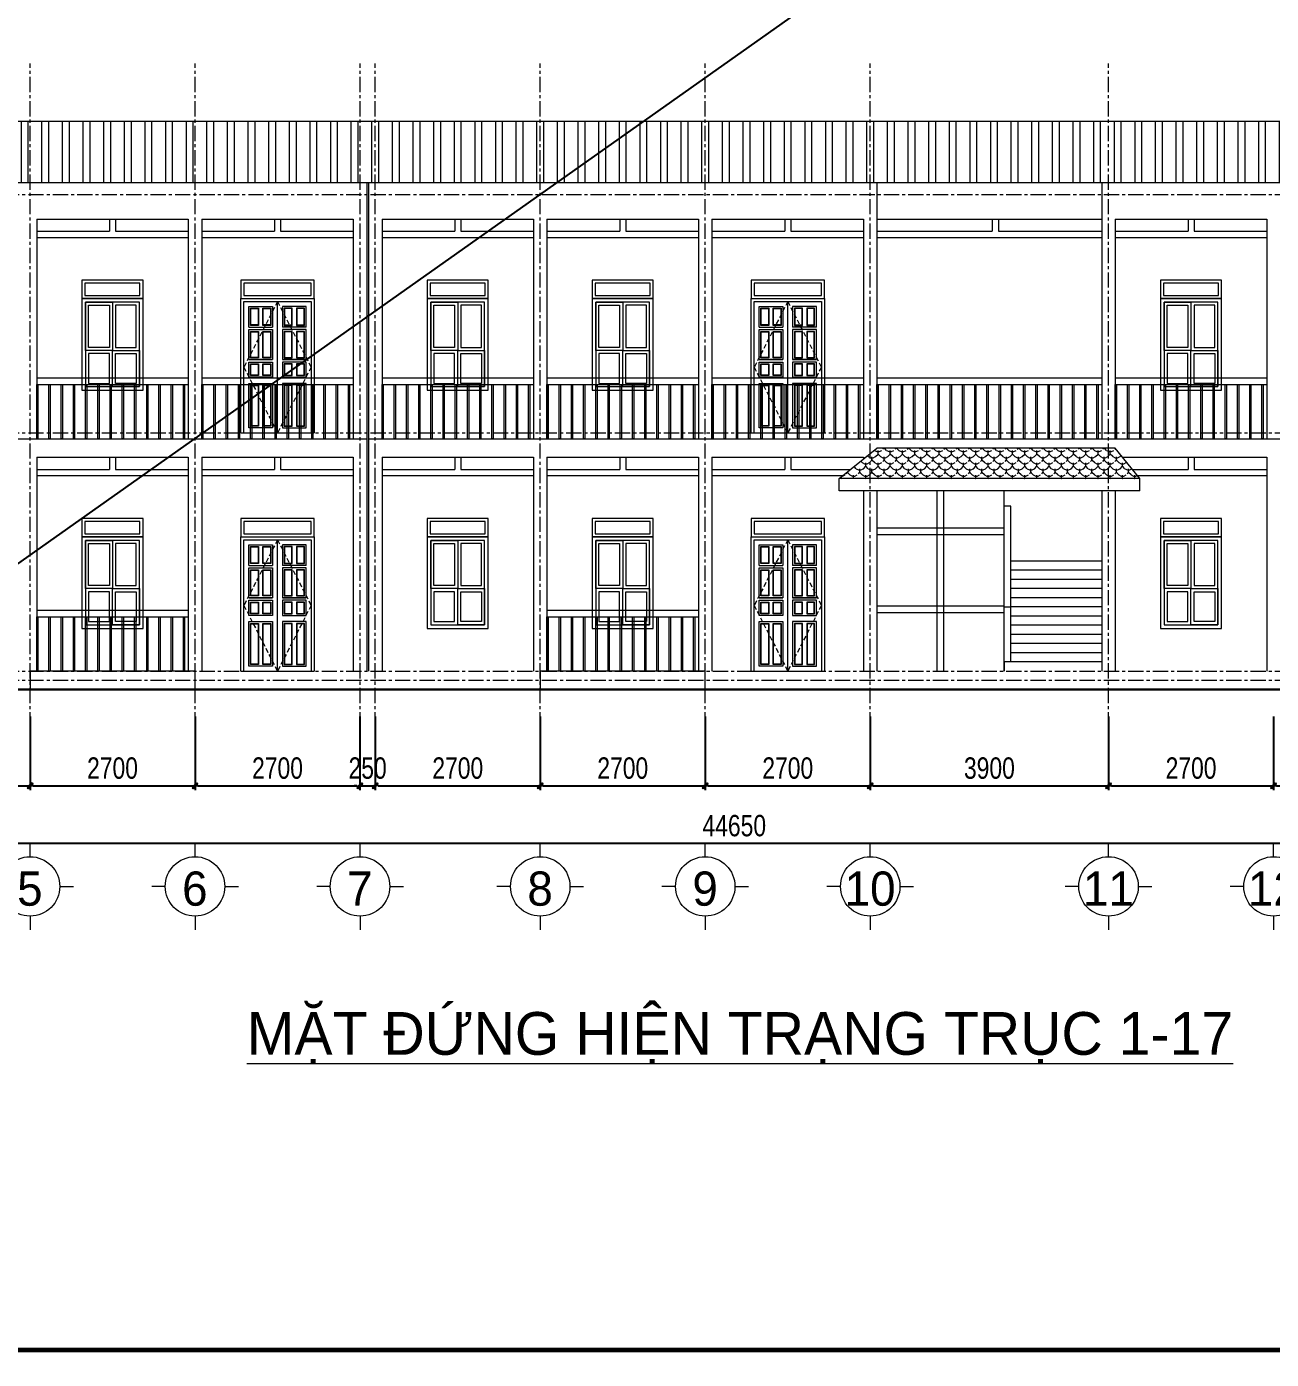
# Model space of a CAD drawing. Header units: millimetres. Extents: x 5243337 to 5938936, y 490824 to 785930.
# Drawn here: x 5804558 to 5824927, y 595613 to 617429 of the extents above; entities that cross this region are included whole.
import ezdxf
from ezdxf.enums import TextEntityAlignment as Align

# ---------------------------------------------------------------- set-up
doc = ezdxf.new("R2010")
doc.units = ezdxf.units.MM
doc.header["$MEASUREMENT"] = 0
doc.header["$PDMODE"] = 32
doc.linetypes.add('CENTER', pattern=[2, 1.25, -0.25, 0.25, -0.25])
doc.linetypes.add('HIDDEN', pattern=[0.375, 0.25, -0.125])
doc.layers.get('0').update_dxf_attribs({"lineweight": 0})
doc.layers.get('Defpoints').update_dxf_attribs({"lineweight": 0})
for name, color, linetype, lineweight in [('dim', 144, 'Continuous', 13), ('hatch1', 136, 'Continuous', 9), ('Khungten_LCDI', 7, 'Continuous', 25), ('LC Dim', 8, 'Continuous', 18), ('LC ISO', 153, 'Continuous', 13), ('LC MANH DUT', 35, 'HIDDEN', 5), ('LC Net dam 1', 30, 'Continuous', 30), ('LC Net manh', 9, 'Continuous', 5), ('LC Net thay', 7, 'Continuous', 25), ('LC Text1', 3, 'Continuous', 20), ('manh1', 67, 'Continuous', 13), ('manh2', 155, 'Continuous', 9), ('noithat', 125, 'Continuous', 9), ('text', 1, 'Continuous', 20), ('thay1', 63, 'Continuous', 18), ('truc', 76, 'CENTER', 9)]:
    doc.layers.add(name, color=color, linetype=linetype, lineweight=lineweight)
doc.layers.add('KCS_Plotter', color=11, linetype='Continuous', plot=False)
doc.layers.add('KICHTHUOC', color=9, linetype='Continuous')
doc.styles.add('AVANH-B', font='VHAVANB.TTF')
doc.styles.add('EG Hai', font='VHAVANB.TTF')
doc.styles.add('HOATBIF', font='hoatbif.shx', dxfattribs={"width": 0.8})
doc.styles.add('Khungten', font='VHAVAN.TTF', dxfattribs={"width": 0.9, "height": 5000})
doc.styles.add('Title', font='VHBLACK.TTF')
doc.dimstyles.new('1-100', dxfattribs={"dimscale": 100, "dimtxt": 2.5, "dimasz": 0.35, "dimexe": 0.5, "dimexo": 0, "dimgap": 0.8, "dimtad": 1, "dimdec": 0, "dimzin": 0, "dimdsep": 46, "dimtxsty": 'HOATBIF', "dimblk1": 'DOT', "dimblk2": 'DOT', "dimsah": 1, "dimcen": -1, "dimdle": 1, "dimclrd": 256, "dimclre": 256, "dimclrt": 4, "dimadec": 3, "dimazin": 2, "dimtfac": 0.333333, "dimtdec": 0, "dimtix": 1, "dimtmove": 2, "dimatfit": 3, "dimldrblk": 'DOT', "dimfxl": 1, "dimtvp": 0.833333, "dimtolj": 1, "dimtzin": 0, "dimarcsym": 0})

# ---------------------------------------------------------------- blocks, each defined once
blk = doc.blocks.new('DOT')
at = {"layer": 'dim'}
for p, q in [((-3, 0), (3, 0)), ((-1, -1), (1, 1))]:
    blk.add_line(p, q, dxfattribs=at)
blk.add_lwpolyline([(0.5, 1), (-1, -0.5), (-0.5, -1), (1, 0.5)], close=True, dxfattribs=at)
blk = doc.blocks.new('*D600')
at = {"layer": 'Defpoints', "color": 0, "ltscale": 300, "transparency": 16777216}
for p in [(5793813, 606139), (5838463, 606139), (5838463, 604061)]:
    blk.add_point(p, dxfattribs=at)
at = {"layer": 'LC Dim', "lineweight": -2, "ltscale": 300, "transparency": 16777216}
for p, q in [((5793813, 606139), (5793813, 603991)), ((5838463, 606139), (5838463, 603991)), ((5793862, 604061), (5838414, 604061))]:
    blk.add_line(p, q, dxfattribs=at)
at = {"layer": 'LC Dim', "lineweight": -2, "ltscale": 300, "transparency": 16777216, "xscale": 49, "yscale": 49, "zscale": 49, "rotation": 180}
blk.add_blockref('DOT', (5793813, 604061), dxfattribs=at)
at = {"layer": 'LC Dim', "lineweight": -2, "ltscale": 300, "transparency": 16777216, "xscale": 49, "yscale": 49, "zscale": 49}
blk.add_blockref('DOT', (5838463, 604061), dxfattribs=at)
at = {"layer": 'LC Dim', "color": 4, "ltscale": 300, "transparency": 16777216, "insert": (5816138, 604348), "char_height": 350, "attachment_point": 5, "style": 'HOATBIF'}
blk.add_mtext('\\A1;44650', dxfattribs=at)
blk = doc.blocks.new('_Dot')
at = {"color": 0, "linetype": 'ByBlock', "lineweight": -2}
blk.add_line((-0.5, 0), (-1, 0), dxfattribs=at)
at = {"color": 0, "linetype": 'ByBlock', "const_width": 0.5}
blk.add_lwpolyline([(-0.25, 0, 1), (0.25, 0, 1)], format="xyb", close=True, dxfattribs=at)
blk = doc.blocks.new('*D604')
at = {"layer": 'Defpoints', "color": 0, "ltscale": 300, "transparency": 16777216}
for p in [(5801913, 606139), (5804613, 606139), (5804613, 605003)]:
    blk.add_point(p, dxfattribs=at)
at = {"layer": 'LC Dim', "lineweight": -2, "ltscale": 300, "transparency": 16777216}
for p, q in [((5801913, 606139), (5801913, 604933)), ((5804613, 606139), (5804613, 604933)), ((5801962, 605003), (5804564, 605003))]:
    blk.add_line(p, q, dxfattribs=at)
at = {"layer": 'LC Dim', "lineweight": -2, "ltscale": 300, "transparency": 16777216, "xscale": 49, "yscale": 49, "zscale": 49, "rotation": 180}
blk.add_blockref('DOT', (5801913, 605003), dxfattribs=at)
at = {"layer": 'LC Dim', "lineweight": -2, "ltscale": 300, "transparency": 16777216, "xscale": 49, "yscale": 49, "zscale": 49}
blk.add_blockref('DOT', (5804613, 605003), dxfattribs=at)
at = {"layer": 'LC Dim', "color": 4, "ltscale": 300, "transparency": 16777216, "insert": (5803263, 605290), "char_height": 350, "attachment_point": 5, "style": 'HOATBIF'}
blk.add_mtext('\\A1;2700', dxfattribs=at)
blk = doc.blocks.new('*D605')
at = {"layer": 'Defpoints', "color": 0, "ltscale": 300, "transparency": 16777216}
for p in [(5804613, 606139), (5807313, 606139), (5807313, 605003)]:
    blk.add_point(p, dxfattribs=at)
at = {"layer": 'LC Dim', "lineweight": -2, "ltscale": 300, "transparency": 16777216}
for p, q in [((5804613, 606139), (5804613, 604933)), ((5807313, 606139), (5807313, 604933)), ((5804662, 605003), (5807264, 605003))]:
    blk.add_line(p, q, dxfattribs=at)
at = {"layer": 'LC Dim', "lineweight": -2, "ltscale": 300, "transparency": 16777216, "xscale": 49, "yscale": 49, "zscale": 49, "rotation": 180}
blk.add_blockref('DOT', (5804613, 605003), dxfattribs=at)
at = {"layer": 'LC Dim', "lineweight": -2, "ltscale": 300, "transparency": 16777216, "xscale": 49, "yscale": 49, "zscale": 49}
blk.add_blockref('DOT', (5807313, 605003), dxfattribs=at)
at = {"layer": 'LC Dim', "color": 4, "ltscale": 300, "transparency": 16777216, "insert": (5805963, 605290), "char_height": 350, "attachment_point": 5, "style": 'HOATBIF'}
blk.add_mtext('\\A1;2700', dxfattribs=at)
blk = doc.blocks.new('*D606')
at = {"layer": 'Defpoints', "color": 0, "ltscale": 300, "transparency": 16777216}
for p in [(5807313, 606139), (5810013, 606139), (5810013, 605003)]:
    blk.add_point(p, dxfattribs=at)
at = {"layer": 'LC Dim', "lineweight": -2, "ltscale": 300, "transparency": 16777216}
for p, q in [((5807313, 606139), (5807313, 604933)), ((5810013, 606139), (5810013, 604933)), ((5807362, 605003), (5809964, 605003))]:
    blk.add_line(p, q, dxfattribs=at)
at = {"layer": 'LC Dim', "lineweight": -2, "ltscale": 300, "transparency": 16777216, "xscale": 49, "yscale": 49, "zscale": 49, "rotation": 180}
blk.add_blockref('DOT', (5807313, 605003), dxfattribs=at)
at = {"layer": 'LC Dim', "lineweight": -2, "ltscale": 300, "transparency": 16777216, "xscale": 49, "yscale": 49, "zscale": 49}
blk.add_blockref('DOT', (5810013, 605003), dxfattribs=at)
at = {"layer": 'LC Dim', "color": 4, "ltscale": 300, "transparency": 16777216, "insert": (5808663, 605290), "char_height": 350, "attachment_point": 5, "style": 'HOATBIF'}
blk.add_mtext('\\A1;2700', dxfattribs=at)
blk = doc.blocks.new('*D607')
at = {"layer": 'Defpoints', "color": 0, "ltscale": 300, "transparency": 16777216}
for p in [(5810263, 606139), (5812963, 606139), (5812963, 605003)]:
    blk.add_point(p, dxfattribs=at)
at = {"layer": 'LC Dim', "lineweight": -2, "ltscale": 300, "transparency": 16777216}
for p, q in [((5810263, 606139), (5810263, 604933)), ((5812963, 606139), (5812963, 604933)), ((5810312, 605003), (5812914, 605003))]:
    blk.add_line(p, q, dxfattribs=at)
at = {"layer": 'LC Dim', "lineweight": -2, "ltscale": 300, "transparency": 16777216, "xscale": 49, "yscale": 49, "zscale": 49, "rotation": 180}
blk.add_blockref('DOT', (5810263, 605003), dxfattribs=at)
at = {"layer": 'LC Dim', "lineweight": -2, "ltscale": 300, "transparency": 16777216, "xscale": 49, "yscale": 49, "zscale": 49}
blk.add_blockref('DOT', (5812963, 605003), dxfattribs=at)
at = {"layer": 'LC Dim', "color": 4, "ltscale": 300, "transparency": 16777216, "insert": (5811613, 605290), "char_height": 350, "attachment_point": 5, "style": 'HOATBIF'}
blk.add_mtext('\\A1;2700', dxfattribs=at)
blk = doc.blocks.new('*D608')
at = {"layer": 'Defpoints', "color": 0, "ltscale": 300, "transparency": 16777216}
for p in [(5810013, 606139), (5810263, 606139), (5810263, 605003)]:
    blk.add_point(p, dxfattribs=at)
at = {"layer": 'LC Dim', "lineweight": -2, "ltscale": 300, "transparency": 16777216}
for p, q in [((5810013, 606139), (5810013, 604933)), ((5810263, 606139), (5810263, 604933)), ((5809964, 605003), (5809915, 605003)), ((5810013, 605003), (5810263, 605003)), ((5810312, 605003), (5810361, 605003))]:
    blk.add_line(p, q, dxfattribs=at)
at = {"layer": 'LC Dim', "lineweight": -2, "ltscale": 300, "transparency": 16777216, "xscale": 49, "yscale": 49, "zscale": 49}
blk.add_blockref('DOT', (5810013, 605003), dxfattribs=at)
at = {"layer": 'LC Dim', "lineweight": -2, "ltscale": 300, "transparency": 16777216, "xscale": 49, "yscale": 49, "zscale": 49, "rotation": 180}
blk.add_blockref('DOT', (5810263, 605003), dxfattribs=at)
at = {"layer": 'LC Dim', "color": 4, "ltscale": 300, "transparency": 16777216, "insert": (5810138, 605290), "char_height": 350, "attachment_point": 5, "style": 'HOATBIF'}
blk.add_mtext('\\A1;250', dxfattribs=at)
blk = doc.blocks.new('*D609')
at = {"layer": 'Defpoints', "color": 0, "ltscale": 300, "transparency": 16777216}
for p in [(5812963, 606139), (5815663, 606139), (5815663, 605003)]:
    blk.add_point(p, dxfattribs=at)
at = {"layer": 'LC Dim', "lineweight": -2, "ltscale": 300, "transparency": 16777216}
for p, q in [((5812963, 606139), (5812963, 604933)), ((5815663, 606139), (5815663, 604933)), ((5813012, 605003), (5815614, 605003))]:
    blk.add_line(p, q, dxfattribs=at)
at = {"layer": 'LC Dim', "lineweight": -2, "ltscale": 300, "transparency": 16777216, "xscale": 49, "yscale": 49, "zscale": 49, "rotation": 180}
blk.add_blockref('DOT', (5812963, 605003), dxfattribs=at)
at = {"layer": 'LC Dim', "lineweight": -2, "ltscale": 300, "transparency": 16777216, "xscale": 49, "yscale": 49, "zscale": 49}
blk.add_blockref('DOT', (5815663, 605003), dxfattribs=at)
at = {"layer": 'LC Dim', "color": 4, "ltscale": 300, "transparency": 16777216, "insert": (5814313, 605290), "char_height": 350, "attachment_point": 5, "style": 'HOATBIF'}
blk.add_mtext('\\A1;2700', dxfattribs=at)
blk = doc.blocks.new('*D610')
at = {"layer": 'Defpoints', "color": 0, "ltscale": 300, "transparency": 16777216}
for p in [(5815663, 606139), (5818363, 606139), (5818363, 605003)]:
    blk.add_point(p, dxfattribs=at)
at = {"layer": 'LC Dim', "lineweight": -2, "ltscale": 300, "transparency": 16777216}
for p, q in [((5815663, 606139), (5815663, 604933)), ((5818363, 606139), (5818363, 604933)), ((5815712, 605003), (5818314, 605003))]:
    blk.add_line(p, q, dxfattribs=at)
at = {"layer": 'LC Dim', "lineweight": -2, "ltscale": 300, "transparency": 16777216, "xscale": 49, "yscale": 49, "zscale": 49, "rotation": 180}
blk.add_blockref('DOT', (5815663, 605003), dxfattribs=at)
at = {"layer": 'LC Dim', "lineweight": -2, "ltscale": 300, "transparency": 16777216, "xscale": 49, "yscale": 49, "zscale": 49}
blk.add_blockref('DOT', (5818363, 605003), dxfattribs=at)
at = {"layer": 'LC Dim', "color": 4, "ltscale": 300, "transparency": 16777216, "insert": (5817013, 605290), "char_height": 350, "attachment_point": 5, "style": 'HOATBIF'}
blk.add_mtext('\\A1;2700', dxfattribs=at)
blk = doc.blocks.new('*D611')
at = {"layer": 'Defpoints', "color": 0, "ltscale": 300, "transparency": 16777216}
for p in [(5818363, 606139), (5822263, 606139), (5822263, 605003)]:
    blk.add_point(p, dxfattribs=at)
at = {"layer": 'LC Dim', "lineweight": -2, "ltscale": 300, "transparency": 16777216}
for p, q in [((5818363, 606139), (5818363, 604933)), ((5822263, 606139), (5822263, 604933)), ((5818412, 605003), (5822214, 605003))]:
    blk.add_line(p, q, dxfattribs=at)
at = {"layer": 'LC Dim', "lineweight": -2, "ltscale": 300, "transparency": 16777216, "xscale": 49, "yscale": 49, "zscale": 49, "rotation": 180}
blk.add_blockref('DOT', (5818363, 605003), dxfattribs=at)
at = {"layer": 'LC Dim', "lineweight": -2, "ltscale": 300, "transparency": 16777216, "xscale": 49, "yscale": 49, "zscale": 49}
blk.add_blockref('DOT', (5822263, 605003), dxfattribs=at)
at = {"layer": 'LC Dim', "color": 4, "ltscale": 300, "transparency": 16777216, "insert": (5820313, 605290), "char_height": 350, "attachment_point": 5, "style": 'HOATBIF'}
blk.add_mtext('\\A1;3900', dxfattribs=at)
blk = doc.blocks.new('*D612')
at = {"layer": 'Defpoints', "color": 0, "ltscale": 300, "transparency": 16777216}
for p in [(5822263, 606139), (5824963, 606139), (5824963, 605003)]:
    blk.add_point(p, dxfattribs=at)
at = {"layer": 'LC Dim', "lineweight": -2, "ltscale": 300, "transparency": 16777216}
for p, q in [((5822263, 606139), (5822263, 604933)), ((5824963, 606139), (5824963, 604933)), ((5822312, 605003), (5824914, 605003))]:
    blk.add_line(p, q, dxfattribs=at)
at = {"layer": 'LC Dim', "lineweight": -2, "ltscale": 300, "transparency": 16777216, "xscale": 49, "yscale": 49, "zscale": 49, "rotation": 180}
blk.add_blockref('DOT', (5822263, 605003), dxfattribs=at)
at = {"layer": 'LC Dim', "lineweight": -2, "ltscale": 300, "transparency": 16777216, "xscale": 49, "yscale": 49, "zscale": 49}
blk.add_blockref('DOT', (5824963, 605003), dxfattribs=at)
at = {"layer": 'LC Dim', "color": 4, "ltscale": 300, "transparency": 16777216, "insert": (5823613, 605290), "char_height": 350, "attachment_point": 5, "style": 'HOATBIF'}
blk.add_mtext('\\A1;2700', dxfattribs=at)
blk = doc.blocks.new('*D613')
at = {"layer": 'Defpoints', "color": 0, "ltscale": 300, "transparency": 16777216}
for p in [(5824963, 606139), (5827663, 606139), (5827663, 605003)]:
    blk.add_point(p, dxfattribs=at)
at = {"layer": 'LC Dim', "lineweight": -2, "ltscale": 300, "transparency": 16777216}
for p, q in [((5824963, 606139), (5824963, 604933)), ((5827663, 606139), (5827663, 604933)), ((5825012, 605003), (5827614, 605003))]:
    blk.add_line(p, q, dxfattribs=at)
at = {"layer": 'LC Dim', "lineweight": -2, "ltscale": 300, "transparency": 16777216, "xscale": 49, "yscale": 49, "zscale": 49, "rotation": 180}
blk.add_blockref('DOT', (5824963, 605003), dxfattribs=at)
at = {"layer": 'LC Dim', "lineweight": -2, "ltscale": 300, "transparency": 16777216, "xscale": 49, "yscale": 49, "zscale": 49}
blk.add_blockref('DOT', (5827663, 605003), dxfattribs=at)
at = {"layer": 'LC Dim', "color": 4, "ltscale": 300, "transparency": 16777216, "insert": (5826313, 605290), "char_height": 350, "attachment_point": 5, "style": 'HOATBIF'}
blk.add_mtext('\\A1;2700', dxfattribs=at)
blk = doc.blocks.new('TTRUC')
at = {"layer": 'LC ISO'}
for p, q in [((0, 6.95), (0, 10.13)), ((-6.95, 0), (-10.13, 0)), ((6.95, 0), (10.13, 0)), ((0, -6.95), (0, -10.13))]:
    blk.add_line(p, q, dxfattribs=at)
at = {"layer": 'LC Net manh'}
blk.add_circle((0, 0), 6.95, dxfattribs=at)
blk = doc.blocks.new('sdgfed')
at = {"layer": 'noithat'}
for points in [[(0, 1500), (1000, 1500), (1000, 1800), (0, 1800)], [(50, 1550), (950, 1550), (950, 1750), (50, 1750)], [(0, 0), (1000, 0), (1000, 1500), (0, 1500)], [(60, 60), (940, 60), (940, 1440), (60, 1440)], [(60, 1440), (500, 1440), (500, 650), (60, 650)], [(110, 1390), (450, 1390), (450, 700), (110, 700)], [(940, 1440), (500, 1440), (500, 650), (940, 650)], [(890, 1390), (550, 1390), (550, 700), (890, 700)], [(500, 650), (60, 650), (60, 60), (500, 60)], [(450, 600), (110, 600), (110, 110), (450, 110)], [(500, 650), (940, 650), (940, 60), (500, 60)], [(550, 600), (890, 600), (890, 110), (550, 110)]]:
    blk.add_lwpolyline(points, close=True, dxfattribs=at)
blk = doc.blocks.new('jsfgsdf')
at = {"layer": 'hatch1'}
blk.add_lwpolyline([(50, 2250), (1150, 2250), (1150, 2450), (50, 2450)], close=True, dxfattribs=at)
at = {"layer": 'LC ISO'}
for p, q in [((600, 0), (600, 2150)), ((130, 1730), (520, 1730)), ((130, 1690), (520, 1690)), ((1070, 1730), (680, 1730)), ((1070, 1690), (680, 1690)), ((130, 1200), (520, 1200)), ((1070, 1200), (680, 1200)), ((0, 0), (1200, 0))]:
    blk.add_line(p, q, dxfattribs=at)
at = {"layer": 'LC ISO', "ltscale": 2}
for p, q in [((130, 810), (520, 810)), ((1070, 810), (680, 810))]:
    blk.add_line(p, q, dxfattribs=at)
at = {"layer": 'LC ISO'}
blk.add_lwpolyline([(0, 2200), (1200, 2200), (1200, 2500), (0, 2500)], close=True, dxfattribs=at)
for points in [[(0, 0), (0, 2200), (1200, 2200), (1200, 0)], [(50, 0), (50, 2150), (1150, 2150), (1150, 0)], [(130, 1730), (130, 2070), (520, 2070), (520, 1730)], [(1070, 1730), (1070, 2070), (680, 2070), (680, 1730)], [(130, 1200), (130, 1690)], [(520, 1690), (520, 1200), (130, 1200)], [(680, 1690), (680, 1200), (1070, 1200)], [(1070, 1200), (1070, 1690)], [(130, 910), (130, 1160), (520, 1160)], [(520, 1160), (520, 910), (130, 910)], [(1070, 910), (1070, 1160), (680, 1160)], [(680, 1160), (680, 910), (1070, 910)], [(520, 810), (520, 80), (130, 80), (130, 810)], [(680, 810), (680, 80), (1070, 80), (1070, 810)]]:
    blk.add_lwpolyline(points, dxfattribs=at)
at = {"layer": 'LC MANH DUT', "ltscale": 300}
for p, q in [((600, 2150), (50, 1075)), ((600, 2150), (1150, 1075)), ((50, 1075), (600, 0)), ((1150, 1075), (600, 0))]:
    blk.add_line(p, q, dxfattribs=at)
at = {"layer": 'LC Net manh'}
for points in [[(160, 2040), (290, 2040), (290, 1760), (160, 1760)], [(166, 2034), (284, 2034), (284, 1766), (166, 1766)], [(360, 2040), (490, 2040), (490, 1760), (360, 1760)], [(366, 2034), (484, 2034), (484, 1766), (366, 1766)], [(840, 2040), (710, 2040), (710, 1760), (840, 1760)], [(834, 2034), (716, 2034), (716, 1766), (834, 1766)], [(1040, 2040), (910, 2040), (910, 1760), (1040, 1760)], [(1034, 2034), (916, 2034), (916, 1766), (1034, 1766)], [(160, 1660), (290, 1660), (290, 1230), (160, 1230)], [(166, 1654), (284, 1654), (284, 1236), (166, 1236)], [(360, 1660), (490, 1660), (490, 1230), (360, 1230)], [(366, 1654), (484, 1654), (484, 1236), (366, 1236)], [(840, 1660), (710, 1660), (710, 1230), (840, 1230)], [(834, 1654), (716, 1654), (716, 1236), (834, 1236)], [(1040, 1660), (910, 1660), (910, 1230), (1040, 1230)], [(1034, 1654), (916, 1654), (916, 1236), (1034, 1236)], [(160, 1130), (290, 1130), (290, 940), (160, 940)], [(166, 1124), (284, 1124), (284, 946), (166, 946)], [(360, 1130), (490, 1130), (490, 940), (360, 940)], [(366, 1124), (484, 1124), (484, 946), (366, 946)], [(840, 1130), (710, 1130), (710, 940), (840, 940)], [(834, 1124), (716, 1124), (716, 946), (834, 946)], [(1040, 1130), (910, 1130), (910, 940), (1040, 940)], [(1034, 1124), (916, 1124), (916, 946), (1034, 946)], [(160, 780), (290, 780), (290, 110), (160, 110)], [(166, 774), (284, 774), (284, 116), (166, 116)], [(360, 780), (490, 780), (490, 110), (360, 110)], [(366, 774), (484, 774), (484, 116), (366, 116)], [(840, 780), (710, 780), (710, 110), (840, 110)], [(834, 774), (716, 774), (716, 116), (834, 116)], [(1040, 780), (910, 780), (910, 110), (1040, 110)], [(1034, 774), (916, 774), (916, 116), (1034, 116)]]:
    blk.add_lwpolyline(points, close=True, dxfattribs=at)
blk = doc.blocks.new('*U524')
at = {"layer": 'LC ISO'}
blk.add_lwpolyline([(-10, 445), (10, 445), (10, -445), (-10, -445)], close=True, dxfattribs=at)
blk = doc.blocks.new('*U525')
at = {"layer": 'thay1', "color": 0, "linetype": 'ByBlock', "lineweight": -2, "transparency": 16777216}
for p in [(0, 0), (200, 0), (400, 0), (600, 0), (800, 0), (1000, 0), (1200, 0), (1400, 0), (1600, 0), (1800, 0), (2000, 0), (2200, 0), (2400, 0)]:
    blk.add_blockref('*U524', p, dxfattribs=at)
blk = doc.blocks.new('*U526')
at = {"layer": 'LC ISO'}
blk.add_lwpolyline([(-10, 445), (10, 445), (10, -445), (-10, -445)], close=True, dxfattribs=at)
blk = doc.blocks.new('*U527')
at = {"layer": 'thay1', "color": 0, "linetype": 'ByBlock', "lineweight": -2, "transparency": 16777216}
for p in [(0, 0), (200, 0), (400, 0), (600, 0), (800, 0), (1000, 0), (1200, 0), (1400, 0), (1600, 0), (1800, 0), (2000, 0), (2200, 0), (2400, 0)]:
    blk.add_blockref('*U526', p, dxfattribs=at)
blk = doc.blocks.new('*U528')
at = {"layer": 'LC ISO'}
blk.add_lwpolyline([(-10, 445), (10, 445), (10, -445), (-10, -445)], close=True, dxfattribs=at)
blk = doc.blocks.new('*U529')
at = {"layer": 'thay1', "color": 0, "linetype": 'ByBlock', "lineweight": -2, "transparency": 16777216}
for p in [(0, 0), (200, 0), (400, 0), (600, 0), (800, 0), (1000, 0), (1200, 0), (1400, 0), (1600, 0), (1800, 0), (2000, 0), (2200, 0), (2400, 0)]:
    blk.add_blockref('*U528', p, dxfattribs=at)
blk = doc.blocks.new('*U546')
at = {"layer": 'LC ISO'}
blk.add_lwpolyline([(-10, 445), (10, 445), (10, -445), (-10, -445)], close=True, dxfattribs=at)
blk = doc.blocks.new('*U547')
at = {"layer": 'thay1', "color": 0, "linetype": 'ByBlock', "lineweight": -2, "transparency": 16777216}
for p in [(0, 0), (200, 0), (400, 0), (600, 0), (800, 0), (1000, 0), (1200, 0), (1400, 0), (1600, 0), (1800, 0), (2000, 0), (2200, 0), (2400, 0)]:
    blk.add_blockref('*U546', p, dxfattribs=at)
blk = doc.blocks.new('*U548')
at = {"layer": 'LC ISO'}
blk.add_lwpolyline([(-10, 445), (10, 445), (10, -445), (-10, -445)], close=True, dxfattribs=at)
blk = doc.blocks.new('*U549')
at = {"layer": 'thay1', "color": 0, "linetype": 'ByBlock', "lineweight": -2, "transparency": 16777216}
for p in [(0, 0), (200, 0), (400, 0), (600, 0), (800, 0), (1000, 0), (1200, 0), (1400, 0), (1600, 0), (1800, 0), (2000, 0), (2200, 0), (2400, 0)]:
    blk.add_blockref('*U548', p, dxfattribs=at)
blk = doc.blocks.new('*U550')
at = {"layer": 'LC ISO'}
blk.add_lwpolyline([(-10, 445), (10, 445), (10, -445), (-10, -445)], close=True, dxfattribs=at)
blk = doc.blocks.new('*U551')
at = {"layer": 'thay1', "color": 0, "linetype": 'ByBlock', "lineweight": -2, "transparency": 16777216}
for p in [(0, 0), (200, 0), (400, 0), (600, 0), (800, 0), (1000, 0), (1200, 0), (1400, 0), (1600, 0), (1800, 0), (2000, 0), (2200, 0), (2400, 0), (2600, 0), (2800, 0), (3000, 0), (3200, 0), (3400, 0), (3600, 0)]:
    blk.add_blockref('*U550', p, dxfattribs=at)
blk = doc.blocks.new('*U552')
at = {"layer": 'LC ISO'}
blk.add_lwpolyline([(-10, 445), (10, 445), (10, -445), (-10, -445)], close=True, dxfattribs=at)
blk = doc.blocks.new('*U553')
at = {"layer": 'thay1', "color": 0, "linetype": 'ByBlock', "lineweight": -2, "transparency": 16777216}
for p in [(0, 0), (200, 0), (400, 0), (600, 0), (800, 0), (1000, 0), (1200, 0), (1400, 0), (1600, 0), (1800, 0), (2000, 0), (2200, 0), (2400, 0)]:
    blk.add_blockref('*U552', p, dxfattribs=at)
blk = doc.blocks.new('*U498')
at = {"layer": 'LC ISO'}
blk.add_lwpolyline([(-10, 445), (10, 445), (10, -445), (-10, -445)], close=True, dxfattribs=at)
blk = doc.blocks.new('*U499')
at = {"layer": 'thay1', "color": 0, "linetype": 'ByBlock', "lineweight": -2, "transparency": 16777216}
for p in [(0, 0), (200, 0), (400, 0), (600, 0), (800, 0), (1000, 0), (1200, 0), (1400, 0), (1600, 0), (1800, 0), (2000, 0), (2200, 0), (2400, 0)]:
    blk.add_blockref('*U498', p, dxfattribs=at)
blk = doc.blocks.new('*U500')
at = {"layer": 'LC ISO'}
blk.add_lwpolyline([(-10, 445), (10, 445), (10, -445), (-10, -445)], close=True, dxfattribs=at)
blk = doc.blocks.new('*U501')
at = {"layer": 'thay1', "color": 0, "linetype": 'ByBlock', "lineweight": -2, "transparency": 16777216}
for p in [(0, 0), (200, 0), (400, 0), (600, 0), (800, 0), (1000, 0), (1200, 0), (1400, 0), (1600, 0), (1800, 0), (2000, 0), (2200, 0), (2400, 0)]:
    blk.add_blockref('*U500', p, dxfattribs=at)
blk = doc.blocks.new('ha tang Nui Beo')
at = {"layer": 'Khungten_LCDI', "color": 5, "lineweight": 60}
blk.add_lwpolyline([(0, -14650), (0, 14650), (40600, 14650), (40600, -14650)], close=True, dxfattribs=at)
at = {"color": 7, "style": 'Khungten', "width": 0.8}
for tag, p in [('REVISION', (39499, -10746)), ('NGAYHT', (39546, -11609))]:
    blk.add_attdef(tag, text='', height=200, dxfattribs=at).set_placement(p, align=Align.CENTER)
at = {"layer": 'LC Text1', "style": 'Title', "width": 1.485915}
for tag, p, p2 in [('TENBANVE1', (36913, -8886), (40339, -8886)), ('TENBANVE2', (36913, -9562), (40339, -9562))]:
    blk.add_attdef(tag, text='', height=250, dxfattribs=at).set_placement(p, p2, align=Align.FIT)
at = {"layer": 'LC Text1', "style": 'Title', "width": 0.7}
blk.add_attdef('SOBANVE', text='', height=250, dxfattribs=at).set_placement((39562, -13896), align=Align.CENTER)

msp = doc.modelspace()

# ---------------------------------------------------------------- hatches: boundary and pattern name
at = {"layer": 'hatch1'}
h = msp.add_hatch(dxfattribs=at)
h.set_pattern_fill('ANSI32', color=256, scale=900, angle=45)
h.set_pattern_definition([(90, (174971.07, -18626.8), (-337.5, 0), []), (90, (175083.57, -18514.3), (-337.5, 0), [])])
h.paths.add_polyline_path([(5793703.2, 615879.2), (5793703.2, 614879.2), (5838573.2, 614879.2), (5838573.2, 615879.2)])
h = msp.add_hatch(dxfattribs=at)
h.set_pattern_fill('NGOITAMB', color=256, scale=200)
h.set_pattern_definition([(0, (174971.07, -18626.79), (0, 200), [40, -160]), (0, (175071.07, -18526.79), (0, 200), [40, -160]), (45, (175051.07, -18606.79), (0, 200), [56.5685425, -226.27417]), (45, (174971.07, -18486.79), (0, 200), [28.283871, -254.559302]), (45, (175151.07, -18506.79), (0, 200), [28.284271, -254.559302]), (135, (175131.07, -18606.79), (-200, 2e-14), [56.5685425, -226.27417]), (135, (175031.07, -18506.79), (-200, 2e-14), [56.5685425, -226.27417]), (26.5650512, (175011.07, -18626.79), (200, 2e-07), [44.72, -402.4935954]), (26.5650512, (175111.07, -18526.79), (200, 2e-07), [44.72, -402.4935954]), (333.4349488, (175131.07, -18606.79), (200, -2e-07), [44.72, -402.4935954]), (333.4349488, (175031.07, -18506.79), (200, -2e-07), [44.72, -402.4935954]), (90, (175091.07, -18566.79), (-200, 1e-14), [56, -144]), (90, (174991.07, -18466.79), (-200, 1e-14), [56, -144])])
h.paths.add_polyline_path([(5818473.2, 610529.7), (5817853.2, 610029.7), (5822773.2, 610029.7), (5822373.2, 610529.7)])

# ---------------------------------------------------------------- linework, layer by layer
at = {"layer": 'KCS_Plotter'}
msp.add_line((5785781.5, 595463.2), (5848781.5, 640013.2), dxfattribs=at)
at = {"layer": 'LC Net dam 1'}
msp.add_line((5790586.1, 606579.2), (5840654.1, 606579.2), dxfattribs=at)
at = {"layer": 'manh1', "ltscale": 2}
for p, q in [((5819458.2, 606879.2), (5819458.2, 609829.7)), ((5819568.2, 606879.2), (5819568.2, 609829.7)), ((5820553.2, 606879.2), (5820553.2, 609829.7)), ((5822153.2, 608679.2), (5820663.2, 608679.2)), ((5822153.2, 608529.2), (5820663.2, 608529.2)), ((5822153.2, 608379.2), (5820663.2, 608379.2)), ((5822153.2, 608229.2), (5820663.2, 608229.2)), ((5822153.2, 608079.2), (5820663.2, 608079.2)), ((5822153.2, 607929.2), (5820663.2, 607929.2)), ((5822153.2, 607779.2), (5820663.2, 607779.2)), ((5822153.2, 607629.2), (5820663.2, 607629.2)), ((5822153.2, 607479.2), (5820663.2, 607479.2)), ((5822153.2, 607329.2), (5820663.2, 607329.2)), ((5822153.2, 607179.2), (5820663.2, 607179.2)), ((5822153.2, 607029.2), (5820553.2, 607029.2)), ((5820553.2, 607029.2), (5820553.2, 606879.2))]:
    msp.add_line(p, q, dxfattribs=at)
at = {"layer": 'manh2', "ltscale": 2}
for p, q in [((5820553.2, 607029.2), (5820553.2, 609579.2)), ((5820663.2, 609579.2), (5820553.2, 609579.2)), ((5820663.2, 607029.2), (5820663.2, 609579.2)), ((5820553.2, 607929.2), (5820663.2, 607929.2))]:
    msp.add_line(p, q, dxfattribs=at)
at = {"layer": 'thay1'}
for p, q in [((5793703.2, 615879.2), (5838573.2, 615879.2)), ((5793703.2, 614879.2), (5838573.2, 614879.2)), ((5810123.2, 614879.2), (5810123.2, 606879.2)), ((5810153.2, 614879.2), (5810153.2, 606879.2)), ((5818473.2, 614879.2), (5818473.2, 610679.2)), ((5822153.2, 614879.2), (5822153.2, 610679.2)), ((5804723.2, 614279.2), (5804723.2, 610679.2)), ((5804723.2, 614279.2), (5807203.2, 614279.2)), ((5805913.2, 614279.2), (5805913.2, 614079.2)), ((5806013.2, 614279.2), (5806013.2, 614079.2)), ((5807203.2, 614279.2), (5807203.2, 610679.2)), ((5807423.2, 614279.2), (5807423.2, 610679.2)), ((5807423.2, 614279.2), (5809903.2, 614279.2)), ((5808613.2, 614279.2), (5808613.2, 614079.2)), ((5808713.2, 614279.2), (5808713.2, 614079.2)), ((5809903.2, 614279.2), (5809903.2, 610679.2)), ((5810373.2, 614279.2), (5810373.2, 610679.2)), ((5810373.2, 614279.2), (5812853.2, 614279.2)), ((5811563.2, 614279.2), (5811563.2, 614079.2)), ((5811663.2, 614279.2), (5811663.2, 614079.2)), ((5812853.2, 614279.2), (5812853.2, 610679.2)), ((5813073.2, 614279.2), (5813073.2, 610679.2)), ((5813073.2, 614279.2), (5815553.2, 614279.2)), ((5814263.2, 614279.2), (5814263.2, 614079.2)), ((5814363.2, 614279.2), (5814363.2, 614079.2)), ((5815553.2, 614279.2), (5815553.2, 610679.2)), ((5815773.2, 614279.2), (5815773.2, 610679.2)), ((5815773.2, 614279.2), (5818253.2, 614279.2)), ((5816963.2, 614279.2), (5816963.2, 614079.2)), ((5817063.2, 614279.2), (5817063.2, 614079.2)), ((5818253.2, 614279.2), (5818253.2, 610679.2)), ((5818473.2, 614279.2), (5822153.2, 614279.2)), ((5820360.6, 614279.2), (5820360.6, 614079.2)), ((5820460.6, 614279.2), (5820460.6, 614079.2)), ((5822373.2, 614279.2), (5822373.2, 610679.2)), ((5822373.2, 614279.2), (5824853.2, 614279.2)), ((5823563.2, 614279.2), (5823563.2, 614079.2)), ((5823663.2, 614279.2), (5823663.2, 614079.2)), ((5824853.2, 614279.2), (5824853.2, 610679.2)), ((5804723.2, 614079.2), (5805913.2, 614079.2)), ((5804723.2, 613979.2), (5807203.2, 613979.2)), ((5806013.2, 614079.2), (5807203.2, 614079.2)), ((5807423.2, 614079.2), (5808613.2, 614079.2)), ((5807423.2, 613979.2), (5809903.2, 613979.2)), ((5808713.2, 614079.2), (5809903.2, 614079.2)), ((5810373.2, 614079.2), (5811563.2, 614079.2)), ((5810373.2, 613979.2), (5812853.2, 613979.2)), ((5811663.2, 614079.2), (5812853.2, 614079.2)), ((5813073.2, 614079.2), (5814263.2, 614079.2)), ((5813073.2, 613979.2), (5815553.2, 613979.2)), ((5814363.2, 614079.2), (5815553.2, 614079.2)), ((5815773.2, 614079.2), (5816963.2, 614079.2)), ((5815773.2, 613979.2), (5818253.2, 613979.2)), ((5817063.2, 614079.2), (5818253.2, 614079.2)), ((5818473.2, 614079.2), (5820360.6, 614079.2)), ((5818473.2, 613979.2), (5822153.2, 613979.2)), ((5820460.6, 614079.2), (5822153.2, 614079.2)), ((5822373.2, 614079.2), (5823563.2, 614079.2)), ((5822373.2, 613979.2), (5824853.2, 613979.2)), ((5823663.2, 614079.2), (5824853.2, 614079.2)), ((5804723.2, 611679.2), (5807203.2, 611679.2)), ((5804723.2, 611569.2), (5807203.2, 611569.2)), ((5807423.2, 611679.2), (5809903.2, 611679.2)), ((5807423.2, 611569.2), (5809903.2, 611569.2)), ((5810373.2, 611679.2), (5812853.2, 611679.2)), ((5810373.2, 611569.2), (5812853.2, 611569.2)), ((5813073.2, 611679.2), (5815553.2, 611679.2)), ((5813073.2, 611569.2), (5815553.2, 611569.2)), ((5815773.2, 611679.2), (5818253.2, 611679.2)), ((5815773.2, 611569.2), (5818253.2, 611569.2)), ((5818473.2, 611679.2), (5822153.2, 611679.2)), ((5818473.2, 611569.2), (5822153.2, 611569.2)), ((5822373.2, 611679.2), (5824853.2, 611679.2)), ((5822373.2, 611569.2), (5824853.2, 611569.2)), ((5793923.2, 610679.2), (5810123.2, 610679.2)), ((5810153.2, 610679.2), (5838353.2, 610679.2)), ((5817853.2, 610029.7), (5818473.2, 610529.7)), ((5822373.2, 610529.7), (5818473.2, 610529.7)), ((5822773.2, 610029.7), (5822373.2, 610529.7)), ((5804723.2, 610379.2), (5804723.2, 606879.2)), ((5804723.2, 610379.2), (5807203.2, 610379.2)), ((5805913.2, 610379.2), (5805913.2, 610179.2)), ((5806013.2, 610379.2), (5806013.2, 610179.2)), ((5807203.2, 610379.2), (5807203.2, 606879.2)), ((5807423.2, 610379.2), (5807423.2, 606879.2)), ((5807423.2, 610379.2), (5809903.2, 610379.2)), ((5808613.2, 610379.2), (5808613.2, 610179.2)), ((5808713.2, 610379.2), (5808713.2, 610179.2)), ((5809903.2, 610379.2), (5809903.2, 606879.2)), ((5810373.2, 610379.2), (5810373.2, 606879.2)), ((5810373.2, 610379.2), (5812853.2, 610379.2)), ((5811563.2, 610379.2), (5811563.2, 610179.2)), ((5811663.2, 610379.2), (5811663.2, 610179.2)), ((5812853.2, 610379.2), (5812853.2, 606879.2)), ((5813073.2, 610379.2), (5813073.2, 606879.2)), ((5813073.2, 610379.2), (5815553.2, 610379.2)), ((5814263.2, 610379.2), (5814263.2, 610179.2)), ((5814363.2, 610379.2), (5814363.2, 610179.2)), ((5815553.2, 610379.2), (5815553.2, 606879.2)), ((5815773.2, 610379.2), (5815773.2, 606879.2)), ((5815773.2, 610379.2), (5818253.2, 610379.2)), ((5816963.2, 610379.2), (5816963.2, 610179.2)), ((5817063.2, 610379.2), (5817063.2, 610179.2)), ((5818253.2, 610379.2), (5818253.2, 610352.3)), ((5822493.6, 610379.2), (5824853.2, 610379.2)), ((5823563.2, 610379.2), (5823563.2, 610179.2)), ((5823663.2, 610379.2), (5823663.2, 610179.2)), ((5824853.2, 610379.2), (5824853.2, 606879.2)), ((5804723.2, 610179.2), (5805913.2, 610179.2)), ((5804723.2, 610079.2), (5807203.2, 610079.2)), ((5806013.2, 610179.2), (5807203.2, 610179.2)), ((5807423.2, 610179.2), (5808613.2, 610179.2)), ((5807423.2, 610079.2), (5809903.2, 610079.2)), ((5808713.2, 610179.2), (5809903.2, 610179.2)), ((5810373.2, 610179.2), (5811563.2, 610179.2)), ((5810373.2, 610079.2), (5812853.2, 610079.2)), ((5811663.2, 610179.2), (5812853.2, 610179.2)), ((5813073.2, 610179.2), (5814263.2, 610179.2)), ((5813073.2, 610079.2), (5815553.2, 610079.2)), ((5814363.2, 610179.2), (5815553.2, 610179.2)), ((5815773.2, 610179.2), (5816963.2, 610179.2)), ((5815773.2, 610079.2), (5817914.6, 610079.2)), ((5817063.2, 610179.2), (5818038.6, 610179.2)), ((5822773.2, 610029.7), (5817853.2, 610029.7)), ((5817853.2, 609829.7), (5817853.2, 610029.7)), ((5822653.6, 610179.2), (5823563.2, 610179.2)), ((5822733.6, 610079.2), (5824853.2, 610079.2)), ((5822773.2, 609829.7), (5822773.2, 610029.7)), ((5823663.2, 610179.2), (5824853.2, 610179.2)), ((5822773.2, 609829.7), (5817853.2, 609829.7)), ((5818253.2, 609829.7), (5818253.2, 606879.2)), ((5818473.2, 609829.7), (5818473.2, 606879.2)), ((5822153.2, 609829.7), (5822153.2, 606879.2)), ((5822373.2, 609829.7), (5822373.2, 606879.2)), ((5818473.2, 609226.2), (5820553.2, 609226.2)), ((5818473.2, 609116.2), (5820553.2, 609116.2)), ((5804723.2, 607879.2), (5807203.2, 607879.2)), ((5813073.2, 607879.2), (5815553.2, 607879.2)), ((5818473.2, 607946.2), (5820553.2, 607946.2)), ((5818473.2, 607836.2), (5820553.2, 607836.2)), ((5804723.2, 607769.2), (5807203.2, 607769.2)), ((5813073.2, 607769.2), (5815553.2, 607769.2)), ((5807313.2, 606879.2), (5804613.2, 606879.2)), ((5804613.2, 606879.2), (5804613.2, 606579.2)), ((5807313.2, 606579.2), (5807313.2, 606879.2)), ((5815663.2, 606879.2), (5812963.2, 606879.2)), ((5812963.2, 606879.2), (5812963.2, 606579.2)), ((5815663.2, 606579.2), (5815663.2, 606879.2)), ((5804613.2, 606579.2), (5807313.2, 606579.2)), ((5812963.2, 606579.2), (5815663.2, 606579.2))]:
    msp.add_line(p, q, dxfattribs=at)
at = {"layer": 'truc', "ltscale": 200}
for p, q in [((5804613.2, 605957.1), (5804613.2, 616823.9)), ((5807313.2, 605957.1), (5807313.2, 616823.9)), ((5810013.2, 605957.1), (5810013.2, 616823.9)), ((5810263.2, 605957.1), (5810263.2, 616823.9)), ((5812963.2, 605957.1), (5812963.2, 616823.9)), ((5815663.2, 605957.1), (5815663.2, 616823.9)), ((5818363.2, 605957.1), (5818363.2, 616823.9)), ((5822263.2, 605957.1), (5822263.2, 616823.9)), ((5790586.1, 615879.2), (5840654.1, 615879.2)), ((5790586.1, 614679.2), (5840654.1, 614679.2)), ((5790586.1, 610779.2), (5840654.1, 610779.2)), ((5790586.1, 606879.2), (5840654.1, 606879.2)), ((5790586.1, 606729.2), (5840654.1, 606729.2))]:
    msp.add_line(p, q, dxfattribs=at)

# ---------------------------------------------------------------- block references
at = {"layer": 'KICHTHUOC', "ltscale": 300, "xscale": 70, "yscale": 70, "zscale": 70}
for p in [(5804613.2, 603354.7), (5807313.2, 603354.7), (5810013.2, 603354.7), (5812963.2, 603354.7), (5815663.2, 603354.7), (5818363.2, 603354.7), (5822263.2, 603354.7), (5824963.2, 603354.7)]:
    msp.add_blockref('TTRUC', p, dxfattribs=at)
at = {"layer": 'LC Net thay', "xscale": 1.500000000004304, "yscale": 1.500000000004304, "zscale": 1.500000000004304}
msp.add_blockref('ha tang Nui Beo', (5787581.5, 617738.2), dxfattribs=at)
at = {"layer": 'thay1'}
for name, p in [('sdgfed', (5805462.1, 611479.2)), ('jsfgsdf', (5808063.2, 610779.2)), ('sdgfed', (5811112.1, 611479.2)), ('sdgfed', (5813812.1, 611479.2)), ('jsfgsdf', (5816413.2, 610779.2)), ('sdgfed', (5823112.1, 611479.2)), ('*U525', (5804733.2, 611124.2)), ('*U527', (5807433.2, 611124.2)), ('*U529', (5810383.2, 611124.2)), ('*U547', (5813083.2, 611124.2)), ('*U549', (5815783.2, 611124.2)), ('*U551', (5818483.2, 611124.2)), ('*U553', (5822383.2, 611124.2)), ('sdgfed', (5805462.1, 607579.2)), ('jsfgsdf', (5808063.2, 606879.2)), ('sdgfed', (5811112.1, 607579.2)), ('sdgfed', (5813812.1, 607579.2)), ('jsfgsdf', (5816413.2, 606879.2)), ('sdgfed', (5823112.1, 607579.2)), ('*U501', (5804733.2, 607324.2)), ('*U499', (5813083.2, 607324.2))]:
    msp.add_blockref(name, p, dxfattribs=at)

# ---------------------------------------------------------------- texts
at = {"layer": 'text', "ltscale": 0.2, "style": 'EG Hai'}
for s, p in [('5', (5804610.5, 602871.2)), ('6', (5807310.5, 602871.2)), ('7', (5810010.5, 602871.2)), ('8', (5812960.5, 602871.2)), ('9', (5815660.5, 602871.2)), ('10', (5818360.5, 602871.2)), ('11', (5822260.5, 602871.2)), ('12', (5824960.5, 602871.2))]:
    msp.add_text(s, height=560, dxfattribs=at).set_placement(p, align=Align.BOTTOM_CENTER)
at = {"layer": 'text', "style": 'AVANH-B'}
msp.add_text('%%UmÆt ®øng hiÖn tr¹ng trôc 1-17', height=700, dxfattribs=at).set_placement((5816230.8, 600598.2), align=Align.CENTER)

# ---------------------------------------------------------------- dimensions: what is measured, and where the dimension line sits
at = {"layer": 'LC Dim', "ltscale": 300}
for base, p1, p2, picture, middle in [((5838463.2, 604060.7), (5793813.2, 606139.4), (5838463.2, 606139.4), '*D600', (5816138.2, 604347.7)), ((5804613.2, 605002.7), (5801913.2, 606139.4), (5804613.2, 606139.4), '*D604', (5803263.2, 605289.7)), ((5807313.2, 605002.7), (5804613.2, 606139.4), (5807313.2, 606139.4), '*D605', (5805963.2, 605289.7)), ((5810013.2, 605002.7), (5807313.2, 606139.4), (5810013.2, 606139.4), '*D606', (5808663.2, 605289.7)), ((5810263.2, 605002.7), (5810013.2, 606139.4), (5810263.2, 606139.4), '*D608', (5810138.2, 605289.7)), ((5812963.2, 605002.7), (5810263.2, 606139.4), (5812963.2, 606139.4), '*D607', (5811613.2, 605289.7)), ((5815663.2, 605002.7), (5812963.2, 606139.4), (5815663.2, 606139.4), '*D609', (5814313.2, 605289.7)), ((5818363.2, 605002.7), (5815663.2, 606139.4), (5818363.2, 606139.4), '*D610', (5817013.2, 605289.7)), ((5822263.2, 605002.7), (5818363.2, 606139.4), (5822263.2, 606139.4), '*D611', (5820313.2, 605289.7)), ((5824963.2, 605002.7), (5822263.2, 606139.4), (5824963.2, 606139.4), '*D612', (5823613.2, 605289.7)), ((5827663.2, 605002.7), (5824963.2, 606139.4), (5827663.2, 606139.4), '*D613', (5826313.2, 605289.7))]:
    dim = msp.add_linear_dim(base=base, p1=p1, p2=p2, dimstyle='1-100', override={"dimscale": 140}, dxfattribs=at)
    dim.commit()
    dim.dimension.update_dxf_attribs({"geometry": picture, "text_midpoint": middle})

doc.saveas('drawing.dxf')
